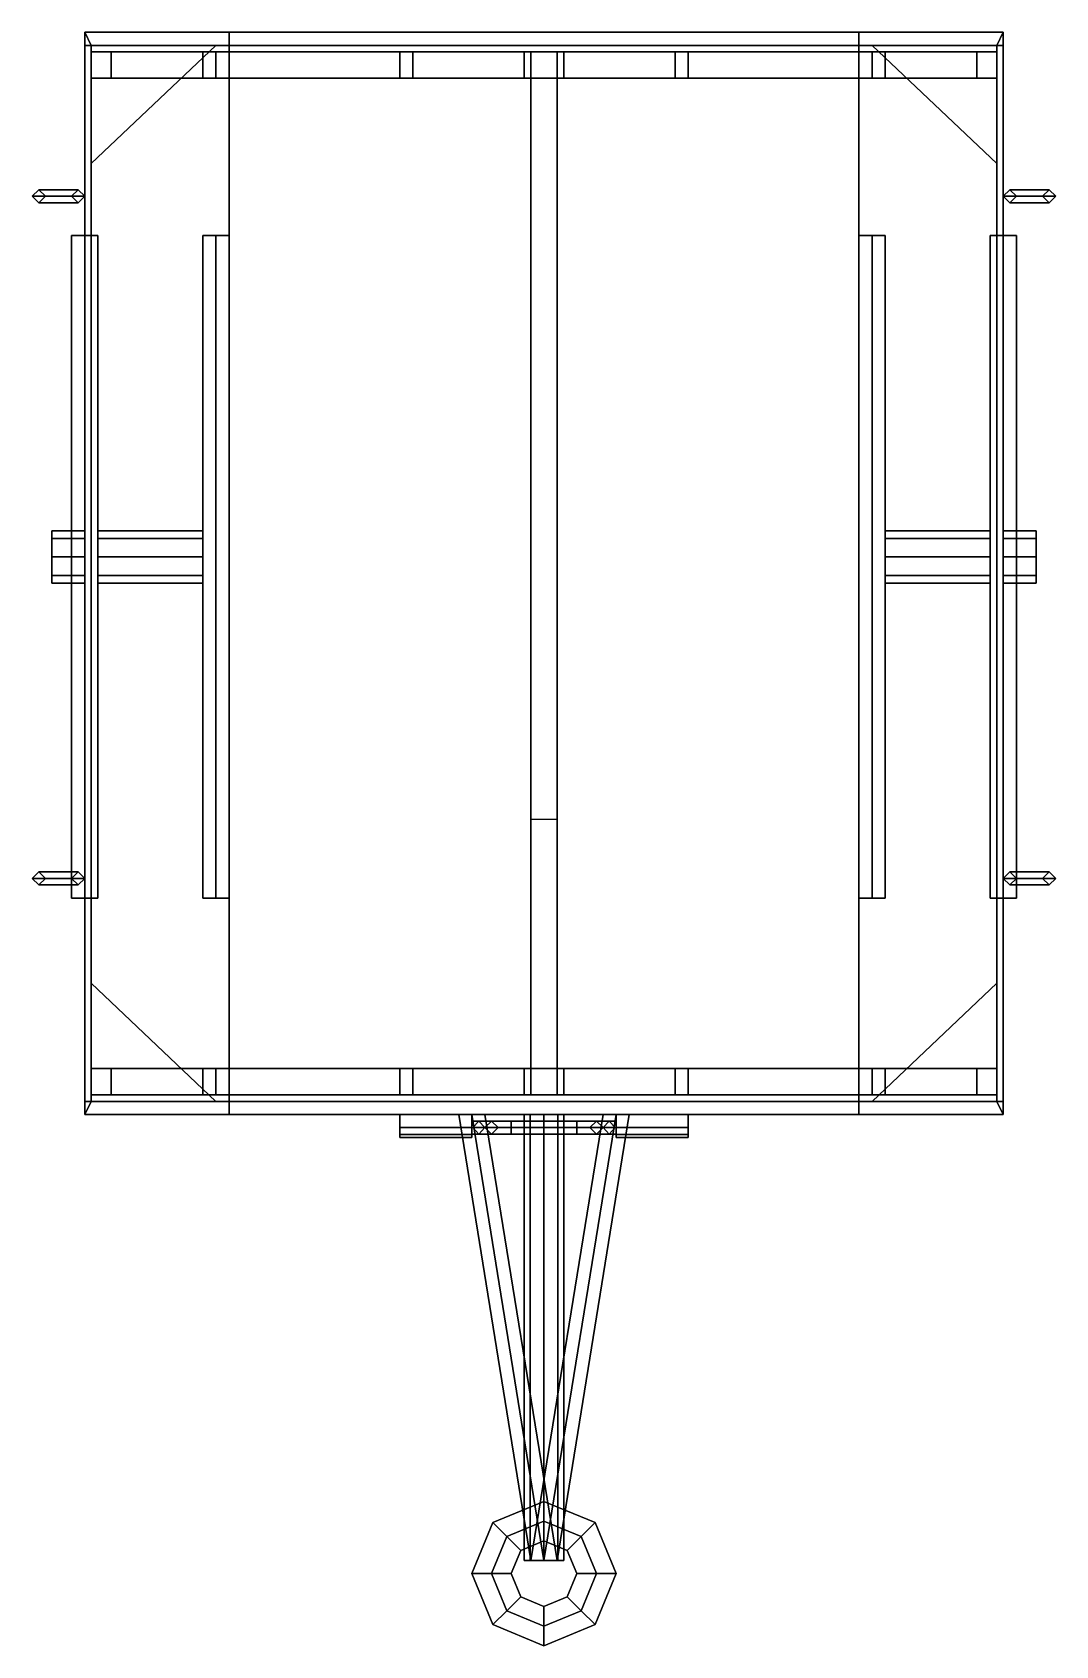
# Model space of a CAD drawing. Extents: x -0.78 to 0.78, y -0.11 to 2.35.
import ezdxf

# ---------------------------------------------------------------- set-up
doc = ezdxf.new("R2010")
doc.units = 0
doc.layers.add('TRAILER', color=7, linetype='CONTINUOUS')

msp = doc.modelspace()

# ---------------------------------------------------------------- linework, layer by layer
at = {"layer": 'TRAILER'}
for points in [[(-0.7, 2.35, 0.67), (-0.7, 0.7, 0.67), (-0.7, 0.7, 1.46), (-0.7, 2.35, 1.46)], [(0.7, 2.35, 1.46), (0.7, 2.35, 0.67), (-0.7, 2.35, 0.67), (-0.7, 2.35, 1.46)], [(-0.48, 2.35, 0.67), (-0.48, 0.7, 0.67), (-0.7, 0.7, 0.67), (-0.7, 2.35, 0.67)], [(-0.48, 2.35, 0.49), (-0.48, 2.33, 0.49), (-0.7, 2.33, 0.67), (-0.7, 2.35, 0.67)], [(0.7, 2.35, 0.67), (0.48, 2.35, 0.49), (-0.48, 2.35, 0.49), (-0.7, 2.35, 0.67)], [(0.69, 2.33, 1.46), (0.7, 2.35, 1.46), (-0.7, 2.35, 1.46), (-0.69, 2.33, 1.46)], [(-0.7, 2.35, 1.46), (-0.7, 0.7, 1.46), (-0.69, 0.72, 1.46), (-0.69, 2.33, 1.46)], [(-0.48, 2.35, 0.29), (-0.48, 0.7, 0.29), (-0.48, 0.72, 0.49), (-0.48, 2.33, 0.49)], [(0.48, 2.35, 0.49), (0.48, 2.35, 0.29), (-0.48, 2.35, 0.29), (-0.48, 2.35, 0.49)], [(0.48, 2.35, 0.29), (0.48, 0.7, 0.29), (-0.48, 0.7, 0.29), (-0.48, 2.35, 0.29)], [(-0.48, 2.35, 0.29), (-0.48, 2.35, 0.29), (-0.48, 2.33, 0.49), (-0.48, 2.35, 0.49)], [(0.48, 0.72, 0.49), (0.48, 0.7, 0.29), (0.48, 2.35, 0.29), (0.48, 2.33, 0.49)], [(0.48, 2.33, 0.49), (0.48, 2.35, 0.49), (0.7, 2.35, 0.67), (0.7, 2.33, 0.67)], [(0.48, 2.35, 0.29), (0.48, 2.35, 0.29), (0.48, 2.35, 0.49), (0.48, 2.33, 0.49)], [(0.7, 2.35, 0.67), (0.7, 0.7, 0.67), (0.48, 0.7, 0.67), (0.48, 2.35, 0.67)], [(0.69, 0.72, 1.46), (0.7, 0.7, 1.46), (0.7, 2.35, 1.46), (0.69, 2.33, 1.46)], [(0.7, 0.7, 1.46), (0.7, 0.7, 0.67), (0.7, 2.35, 0.67), (0.7, 2.35, 1.46)], [(-0.7, 2.33, 0.67), (-0.7, 2.33, 0.67), (-0.48, 2.33, 0.49), (-0.48, 2.33, 0.67)], [(-0.69, 2.33, 1.46), (-0.69, 2.15, 1.46), (-0.5, 2.33, 1.46)], [(-0.5, 2.33, 1.45), (-0.5, 2.33, 1.46), (-0.69, 2.15, 1.46), (-0.69, 2.15, 1.45)], [(-0.69, 2.28, 1.46), (-0.69, 2.28, 1.55), (-0.69, 2.32, 1.55), (-0.69, 2.32, 1.46)], [(-0.69, 2.32, 1.55), (-0.66, 2.32, 1.53), (-0.66, 2.32, 1.46), (-0.69, 2.32, 1.46)], [(-0.69, 2.28, 1.55), (-0.52, 2.28, 1.59), (-0.52, 2.32, 1.59), (-0.69, 2.32, 1.55)], [(-0.52, 2.32, 1.59), (-0.5, 2.32, 1.57), (-0.66, 2.32, 1.53), (-0.69, 2.32, 1.55)], [(-0.66, 2.32, 1.46), (-0.66, 2.32, 1.53), (-0.66, 2.28, 1.53), (-0.66, 2.28, 1.46)], [(-0.66, 2.32, 1.53), (-0.5, 2.32, 1.57), (-0.5, 2.28, 1.57), (-0.66, 2.28, 1.53)], [(-0.2, 2.32, 1.63), (-0.22, 2.32, 1.6), (-0.5, 2.32, 1.57), (-0.52, 2.32, 1.59)], [(-0.52, 2.28, 1.59), (-0.2, 2.28, 1.63), (-0.2, 2.32, 1.63), (-0.52, 2.32, 1.59)], [(0.5, 2.33, 1.45), (0.5, 2.33, 1.46), (-0.5, 2.33, 1.46), (-0.5, 2.33, 1.45)], [(-0.5, 2.32, 1.57), (-0.22, 2.32, 1.6), (-0.22, 2.28, 1.6), (-0.5, 2.28, 1.57)], [(-0.48, 2.33, 0.49), (-0.48, 0.72, 0.49), (-0.48, 0.72, 0.67), (-0.48, 2.33, 0.67)], [(-0.22, 2.32, 1.6), (-0.03, 2.32, 1.61), (-0.03, 2.28, 1.61), (-0.22, 2.28, 1.6)], [(-0.03, 2.32, 1.64), (-0.03, 2.32, 1.61), (-0.22, 2.32, 1.6), (-0.2, 2.32, 1.63)], [(-0.2, 2.28, 1.63), (-0.03, 2.28, 1.64), (-0.03, 2.32, 1.64), (-0.2, 2.32, 1.63)], [(-0.03, 2.28, 1.64), (0.03, 2.28, 1.64), (0.03, 2.32, 1.64), (-0.03, 2.32, 1.64)], [(-0.03, 2.32, 1.61), (0.03, 2.32, 1.61), (0.03, 2.28, 1.61), (-0.03, 2.28, 1.61)], [(0.03, 2.32, 1.64), (0.03, 2.32, 1.61), (-0.03, 2.32, 1.61), (-0.03, 2.32, 1.64)], [(0.02, 2.32, 1.57), (0.02, 0.73, 1.57), (-0.02, 0.73, 1.57), (-0.02, 2.32, 1.57)], [(-0.02, 2.32, 1.57), (-0.02, 0.73, 1.57), (-0.02, 0.73, 1.61), (-0.02, 2.32, 1.61)], [(0.02, 2.32, 1.61), (0.02, 2.32, 1.57), (-0.02, 2.32, 1.57), (-0.02, 2.32, 1.61)], [(0.02, 0.73, 1.61), (0.02, 0.73, 1.57), (0.02, 2.32, 1.57), (0.02, 2.32, 1.61)], [(0.22, 2.32, 1.6), (0.03, 2.32, 1.61), (0.03, 2.32, 1.64), (0.2, 2.32, 1.63)], [(0.22, 2.28, 1.6), (0.03, 2.28, 1.61), (0.03, 2.32, 1.61), (0.22, 2.32, 1.6)], [(0.2, 2.32, 1.63), (0.03, 2.32, 1.64), (0.03, 2.28, 1.64), (0.2, 2.28, 1.63)], [(0.5, 2.32, 1.57), (0.22, 2.32, 1.6), (0.2, 2.32, 1.63), (0.52, 2.32, 1.59)], [(0.52, 2.32, 1.59), (0.2, 2.32, 1.63), (0.2, 2.28, 1.63), (0.52, 2.28, 1.59)], [(0.5, 2.28, 1.57), (0.22, 2.28, 1.6), (0.22, 2.32, 1.6), (0.5, 2.32, 1.57)], [(0.48, 2.33, 0.67), (0.48, 2.33, 0.49), (0.7, 2.33, 0.67)], [(0.48, 0.72, 0.67), (0.48, 0.72, 0.49), (0.48, 2.33, 0.49), (0.48, 2.33, 0.67)], [(0.69, 2.33, 1.46), (0.5, 2.33, 1.46), (0.69, 2.15, 1.46)], [(0.69, 2.15, 1.45), (0.69, 2.15, 1.46), (0.5, 2.33, 1.46), (0.5, 2.33, 1.45)], [(0.66, 2.32, 1.53), (0.5, 2.32, 1.57), (0.52, 2.32, 1.59), (0.69, 2.32, 1.55)], [(0.66, 2.28, 1.53), (0.5, 2.28, 1.57), (0.5, 2.32, 1.57), (0.66, 2.32, 1.53)], [(0.69, 2.32, 1.55), (0.52, 2.32, 1.59), (0.52, 2.28, 1.59), (0.69, 2.28, 1.55)], [(0.66, 2.32, 1.46), (0.66, 2.32, 1.53), (0.69, 2.32, 1.55), (0.69, 2.32, 1.46)], [(0.66, 2.28, 1.46), (0.66, 2.28, 1.53), (0.66, 2.32, 1.53), (0.66, 2.32, 1.46)], [(0.69, 2.32, 1.46), (0.69, 2.32, 1.55), (0.69, 2.28, 1.55), (0.69, 2.28, 1.46)], [(-0.66, 2.28, 1.46), (-0.66, 2.28, 1.53), (-0.69, 2.28, 1.55), (-0.69, 2.28, 1.46)], [(-0.66, 2.28, 1.53), (-0.5, 2.28, 1.57), (-0.52, 2.28, 1.59), (-0.69, 2.28, 1.55)], [(-0.5, 2.28, 1.57), (-0.22, 2.28, 1.6), (-0.2, 2.28, 1.63), (-0.52, 2.28, 1.59)], [(-0.22, 2.28, 1.6), (-0.03, 2.28, 1.61), (-0.03, 2.28, 1.64), (-0.2, 2.28, 1.63)], [(-0.03, 2.28, 1.61), (0.03, 2.28, 1.61), (0.03, 2.28, 1.64), (-0.03, 2.28, 1.64)], [(-0.02, 2.28, 1.61), (-0.02, 1.15, 1.61), (0.02, 1.15, 1.61), (0.02, 2.28, 1.61)], [(0.03, 2.28, 1.64), (0.03, 2.28, 1.61), (0.22, 2.28, 1.6), (0.2, 2.28, 1.63)], [(0.2, 2.28, 1.63), (0.22, 2.28, 1.6), (0.5, 2.28, 1.57), (0.52, 2.28, 1.59)], [(0.52, 2.28, 1.59), (0.5, 2.28, 1.57), (0.66, 2.28, 1.53), (0.69, 2.28, 1.55)], [(0.69, 2.28, 1.55), (0.66, 2.28, 1.53), (0.66, 2.28, 1.46), (0.69, 2.28, 1.46)], [(-0.69, 2.15, 1.45), (-0.69, 2.15, 1.46), (-0.69, 0.9, 1.46), (-0.69, 0.9, 1.45)], [(0.69, 0.9, 1.45), (0.69, 0.9, 1.46), (0.69, 2.15, 1.46), (0.69, 2.15, 1.45)], [(-0.78, 2.1, 1.15), (-0.77, 2.11, 1.16), (-0.71, 2.11, 1.16), (-0.7, 2.1, 1.15)], [(-0.78, 2.1, 1.2), (-0.77, 2.11, 1.2), (-0.77, 2.11, 1.16), (-0.78, 2.1, 1.15)], [(-0.77, 2.09, 1.2), (-0.76, 2.1, 1.2), (-0.77, 2.11, 1.2), (-0.78, 2.1, 1.2)], [(-0.77, 2.09, 1.16), (-0.78, 2.1, 1.15), (-0.7, 2.1, 1.15), (-0.71, 2.09, 1.16)], [(-0.77, 2.09, 1.2), (-0.78, 2.1, 1.2), (-0.78, 2.1, 1.15), (-0.77, 2.09, 1.16)], [(-0.77, 2.11, 1.16), (-0.76, 2.1, 1.17), (-0.72, 2.1, 1.17), (-0.71, 2.11, 1.16)], [(-0.77, 2.11, 1.2), (-0.76, 2.1, 1.2), (-0.76, 2.1, 1.17), (-0.77, 2.11, 1.16)], [(-0.76, 2.1, 1.17), (-0.77, 2.09, 1.16), (-0.71, 2.09, 1.16), (-0.72, 2.1, 1.17)], [(-0.76, 2.1, 1.2), (-0.77, 2.09, 1.2), (-0.77, 2.09, 1.16), (-0.76, 2.1, 1.17)], [(-0.72, 2.1, 1.25), (-0.71, 2.11, 1.25), (-0.71, 2.11, 1.16), (-0.72, 2.1, 1.17)], [(-0.71, 2.09, 1.25), (-0.7, 2.1, 1.25), (-0.71, 2.11, 1.25), (-0.72, 2.1, 1.25)], [(-0.71, 2.09, 1.25), (-0.72, 2.1, 1.25), (-0.72, 2.1, 1.17), (-0.71, 2.09, 1.16)], [(-0.71, 2.11, 1.25), (-0.7, 2.1, 1.25), (-0.7, 2.1, 1.15), (-0.71, 2.11, 1.16)], [(-0.7, 2.1, 1.25), (-0.71, 2.09, 1.25), (-0.71, 2.09, 1.16), (-0.7, 2.1, 1.15)], [(0.71, 2.11, 1.25), (0.7, 2.1, 1.25), (0.71, 2.09, 1.25), (0.72, 2.1, 1.25)], [(0.77, 2.11, 1.16), (0.78, 2.1, 1.15), (0.7, 2.1, 1.15), (0.71, 2.11, 1.16)], [(0.7, 2.1, 1.25), (0.71, 2.11, 1.25), (0.71, 2.11, 1.16), (0.7, 2.1, 1.15)], [(0.78, 2.1, 1.15), (0.77, 2.09, 1.16), (0.71, 2.09, 1.16), (0.7, 2.1, 1.15)], [(0.71, 2.09, 1.25), (0.7, 2.1, 1.25), (0.7, 2.1, 1.15), (0.71, 2.09, 1.16)], [(0.76, 2.1, 1.17), (0.77, 2.11, 1.16), (0.71, 2.11, 1.16), (0.72, 2.1, 1.17)], [(0.71, 2.11, 1.25), (0.72, 2.1, 1.25), (0.72, 2.1, 1.17), (0.71, 2.11, 1.16)], [(0.77, 2.09, 1.16), (0.76, 2.1, 1.17), (0.72, 2.1, 1.17), (0.71, 2.09, 1.16)], [(0.72, 2.1, 1.25), (0.71, 2.09, 1.25), (0.71, 2.09, 1.16), (0.72, 2.1, 1.17)], [(0.77, 2.11, 1.2), (0.76, 2.1, 1.2), (0.77, 2.09, 1.2), (0.78, 2.1, 1.2)], [(0.76, 2.1, 1.2), (0.77, 2.11, 1.2), (0.77, 2.11, 1.16), (0.76, 2.1, 1.17)], [(0.77, 2.09, 1.2), (0.76, 2.1, 1.2), (0.76, 2.1, 1.17), (0.77, 2.09, 1.16)], [(0.77, 2.11, 1.2), (0.78, 2.1, 1.2), (0.78, 2.1, 1.15), (0.77, 2.11, 1.16)], [(0.78, 2.1, 1.2), (0.77, 2.09, 1.2), (0.77, 2.09, 1.16), (0.78, 2.1, 1.15)], [(-0.72, 2.04, 0.18), (-0.72, 2.04, 0.2), (-0.7, 2.04, 0.2), (-0.68, 2.04, 0.18)], [(-0.68, 2.04, 0.18), (-0.68, 1.03, 0.18), (-0.72, 1.03, 0.18), (-0.72, 2.04, 0.18)], [(-0.72, 2.04, 0.28), (-0.72, 2.04, 0.3), (-0.68, 2.04, 0.3), (-0.7, 2.04, 0.28)], [(-0.72, 2.04, 0.3), (-0.72, 1.03, 0.3), (-0.68, 1.03, 0.3), (-0.68, 2.04, 0.3)], [(-0.7, 2.04, 0.28), (-0.7, 1.03, 0.28), (-0.72, 1.03, 0.28), (-0.72, 2.04, 0.28)], [(-0.72, 1.03, 0.28), (-0.72, 1.03, 0.3), (-0.72, 2.04, 0.3), (-0.72, 2.04, 0.28)], [(-0.72, 2.04, 0.2), (-0.72, 1.03, 0.2), (-0.7, 1.03, 0.2), (-0.7, 2.04, 0.2)], [(-0.72, 1.03, 0.18), (-0.72, 1.03, 0.2), (-0.72, 2.04, 0.2), (-0.72, 2.04, 0.18)], [(-0.7, 2.04, 0.2), (-0.7, 2.04, 0.28), (-0.68, 2.04, 0.3), (-0.68, 2.04, 0.18)], [(-0.7, 1.03, 0.2), (-0.7, 1.03, 0.28), (-0.7, 2.04, 0.28), (-0.7, 2.04, 0.2)], [(-0.68, 2.04, 0.3), (-0.68, 1.03, 0.3), (-0.68, 1.03, 0.18), (-0.68, 2.04, 0.18)], [(-0.5, 2.04, 0.28), (-0.5, 2.04, 0.2), (-0.52, 2.04, 0.18), (-0.52, 2.04, 0.3)], [(-0.48, 2.04, 0.3), (-0.48, 2.04, 0.28), (-0.5, 2.04, 0.28), (-0.52, 2.04, 0.3)], [(-0.52, 2.04, 0.3), (-0.52, 1.03, 0.3), (-0.48, 1.03, 0.3), (-0.48, 2.04, 0.3)], [(-0.48, 2.04, 0.2), (-0.48, 2.04, 0.18), (-0.52, 2.04, 0.18), (-0.5, 2.04, 0.2)], [(-0.48, 2.04, 0.18), (-0.48, 1.03, 0.18), (-0.52, 1.03, 0.18), (-0.52, 2.04, 0.18)], [(-0.52, 2.04, 0.18), (-0.52, 1.03, 0.18), (-0.52, 1.03, 0.3), (-0.52, 2.04, 0.3)], [(-0.5, 1.03, 0.28), (-0.5, 1.03, 0.2), (-0.5, 2.04, 0.2), (-0.5, 2.04, 0.28)], [(-0.5, 2.04, 0.2), (-0.5, 1.03, 0.2), (-0.48, 1.03, 0.2), (-0.48, 2.04, 0.2)], [(-0.48, 2.04, 0.28), (-0.48, 1.03, 0.28), (-0.5, 1.03, 0.28), (-0.5, 2.04, 0.28)], [(-0.48, 1.03, 0.2), (-0.48, 1.03, 0.18), (-0.48, 2.04, 0.18), (-0.48, 2.04, 0.2)], [(-0.48, 1.03, 0.3), (-0.48, 1.03, 0.28), (-0.48, 2.04, 0.28), (-0.48, 2.04, 0.3)], [(0.48, 2.04, 0.18), (0.48, 2.04, 0.2), (0.5, 2.04, 0.2), (0.52, 2.04, 0.18)], [(0.52, 2.04, 0.18), (0.52, 1.03, 0.18), (0.48, 1.03, 0.18), (0.48, 2.04, 0.18)], [(0.48, 2.04, 0.28), (0.48, 2.04, 0.3), (0.52, 2.04, 0.3), (0.5, 2.04, 0.28)], [(0.48, 2.04, 0.3), (0.48, 1.03, 0.3), (0.52, 1.03, 0.3), (0.52, 2.04, 0.3)], [(0.5, 2.04, 0.28), (0.5, 1.03, 0.28), (0.48, 1.03, 0.28), (0.48, 2.04, 0.28)], [(0.48, 1.03, 0.28), (0.48, 1.03, 0.3), (0.48, 2.04, 0.3), (0.48, 2.04, 0.28)], [(0.48, 2.04, 0.2), (0.48, 1.03, 0.2), (0.5, 1.03, 0.2), (0.5, 2.04, 0.2)], [(0.48, 1.03, 0.18), (0.48, 1.03, 0.2), (0.48, 2.04, 0.2), (0.48, 2.04, 0.18)], [(0.5, 2.04, 0.2), (0.5, 2.04, 0.28), (0.52, 2.04, 0.3), (0.52, 2.04, 0.18)], [(0.5, 1.03, 0.2), (0.5, 1.03, 0.28), (0.5, 2.04, 0.28), (0.5, 2.04, 0.2)], [(0.52, 2.04, 0.3), (0.52, 1.03, 0.3), (0.52, 1.03, 0.18), (0.52, 2.04, 0.18)], [(0.68, 2.04, 0.18), (0.68, 1.03, 0.18), (0.68, 1.03, 0.3), (0.68, 2.04, 0.3)], [(0.7, 2.04, 0.28), (0.7, 2.04, 0.2), (0.68, 2.04, 0.18), (0.68, 2.04, 0.3)], [(0.72, 2.04, 0.3), (0.72, 2.04, 0.28), (0.7, 2.04, 0.28), (0.68, 2.04, 0.3)], [(0.68, 2.04, 0.3), (0.68, 1.03, 0.3), (0.72, 1.03, 0.3), (0.72, 2.04, 0.3)], [(0.72, 2.04, 0.18), (0.72, 1.03, 0.18), (0.68, 1.03, 0.18), (0.68, 2.04, 0.18)], [(0.72, 2.04, 0.2), (0.72, 2.04, 0.18), (0.68, 2.04, 0.18), (0.7, 2.04, 0.2)], [(0.7, 1.03, 0.28), (0.7, 1.03, 0.2), (0.7, 2.04, 0.2), (0.7, 2.04, 0.28)], [(0.72, 2.04, 0.28), (0.72, 1.03, 0.28), (0.7, 1.03, 0.28), (0.7, 2.04, 0.28)], [(0.7, 2.04, 0.2), (0.7, 1.03, 0.2), (0.72, 1.03, 0.2), (0.72, 2.04, 0.2)], [(0.72, 1.03, 0.3), (0.72, 1.03, 0.28), (0.72, 2.04, 0.28), (0.72, 2.04, 0.3)], [(0.72, 1.03, 0.2), (0.72, 1.03, 0.18), (0.72, 2.04, 0.18), (0.72, 2.04, 0.2)], [(-0.7, 1.5783, 0.2683), (-0.7, 1.59, 0.24), (-0.75, 1.59, 0.24), (-0.75, 1.5783, 0.2683)], [(-0.7, 1.59, 0.24), (-0.7, 1.5783, 0.2117), (-0.75, 1.5783, 0.2117), (-0.75, 1.59, 0.24)], [(-0.75, 1.5783, 0.2117), (-0.75, 1.51, 0.24), (-0.75, 1.5217, 0.2683), (-0.75, 1.59, 0.24)], [(-0.75, 1.59, 0.24), (-0.75, 1.5217, 0.2683), (-0.75, 1.55, 0.28), (-0.75, 1.5783, 0.2683)], [(-0.7, 1.55, 0.28), (-0.7, 1.5783, 0.2683), (-0.75, 1.5783, 0.2683), (-0.75, 1.55, 0.28)], [(-0.7, 1.5783, 0.2117), (-0.7, 1.55, 0.2), (-0.75, 1.55, 0.2), (-0.75, 1.5783, 0.2117)], [(-0.75, 1.55, 0.2), (-0.75, 1.5217, 0.2117), (-0.75, 1.51, 0.24), (-0.75, 1.5783, 0.2117)], [(-0.52, 1.59, 0.24), (-0.52, 1.5783, 0.2117), (-0.68, 1.5783, 0.2117), (-0.68, 1.59, 0.24)], [(-0.52, 1.5783, 0.2683), (-0.52, 1.59, 0.24), (-0.68, 1.59, 0.24), (-0.68, 1.5783, 0.2683)], [(-0.52, 1.5783, 0.2117), (-0.52, 1.55, 0.2), (-0.68, 1.55, 0.2), (-0.68, 1.5783, 0.2117)], [(-0.52, 1.55, 0.28), (-0.52, 1.5783, 0.2683), (-0.68, 1.5783, 0.2683), (-0.68, 1.55, 0.28)], [(0.68, 1.5783, 0.2683), (0.68, 1.59, 0.24), (0.52, 1.59, 0.24), (0.52, 1.5783, 0.2683)], [(0.68, 1.59, 0.24), (0.68, 1.5783, 0.2117), (0.52, 1.5783, 0.2117), (0.52, 1.59, 0.24)], [(0.68, 1.55, 0.28), (0.68, 1.5783, 0.2683), (0.52, 1.5783, 0.2683), (0.52, 1.55, 0.28)], [(0.68, 1.5783, 0.2117), (0.68, 1.55, 0.2), (0.52, 1.55, 0.2), (0.52, 1.5783, 0.2117)], [(0.7, 1.59, 0.24), (0.7, 1.5783, 0.2683), (0.75, 1.5783, 0.2683), (0.75, 1.59, 0.24)], [(0.7, 1.5783, 0.2117), (0.7, 1.59, 0.24), (0.75, 1.59, 0.24), (0.75, 1.5783, 0.2117)], [(0.7, 1.5783, 0.2683), (0.7, 1.55, 0.28), (0.75, 1.55, 0.28), (0.75, 1.5783, 0.2683)], [(0.7, 1.55, 0.2), (0.7, 1.5783, 0.2117), (0.75, 1.5783, 0.2117), (0.75, 1.55, 0.2)], [(0.75, 1.59, 0.24), (0.75, 1.5217, 0.2117), (0.75, 1.55, 0.2), (0.75, 1.5783, 0.2117)], [(0.75, 1.5783, 0.2683), (0.75, 1.51, 0.24), (0.75, 1.5217, 0.2117), (0.75, 1.59, 0.24)], [(0.75, 1.55, 0.28), (0.75, 1.5217, 0.2683), (0.75, 1.51, 0.24), (0.75, 1.5783, 0.2683)], [(-0.7, 1.5217, 0.2683), (-0.7, 1.55, 0.28), (-0.75, 1.55, 0.28), (-0.75, 1.5217, 0.2683)], [(-0.7, 1.55, 0.2), (-0.7, 1.5217, 0.2117), (-0.75, 1.5217, 0.2117), (-0.75, 1.55, 0.2)], [(-0.52, 1.55, 0.2), (-0.52, 1.5217, 0.2117), (-0.68, 1.5217, 0.2117), (-0.68, 1.55, 0.2)], [(-0.52, 1.5217, 0.2683), (-0.52, 1.55, 0.28), (-0.68, 1.55, 0.28), (-0.68, 1.5217, 0.2683)], [(0.68, 1.5217, 0.2683), (0.68, 1.55, 0.28), (0.52, 1.55, 0.28), (0.52, 1.5217, 0.2683)], [(0.68, 1.55, 0.2), (0.68, 1.5217, 0.2117), (0.52, 1.5217, 0.2117), (0.52, 1.55, 0.2)], [(0.7, 1.55, 0.28), (0.7, 1.5217, 0.2683), (0.75, 1.5217, 0.2683), (0.75, 1.55, 0.28)], [(0.7, 1.5217, 0.2117), (0.7, 1.55, 0.2), (0.75, 1.55, 0.2), (0.75, 1.5217, 0.2117)], [(-0.7, 1.51, 0.24), (-0.7, 1.5217, 0.2683), (-0.75, 1.5217, 0.2683), (-0.75, 1.51, 0.24)], [(-0.7, 1.5217, 0.2117), (-0.7, 1.51, 0.24), (-0.75, 1.51, 0.24), (-0.75, 1.5217, 0.2117)], [(-0.52, 1.5217, 0.2117), (-0.52, 1.51, 0.24), (-0.68, 1.51, 0.24), (-0.68, 1.5217, 0.2117)], [(-0.52, 1.51, 0.24), (-0.52, 1.5217, 0.2683), (-0.68, 1.5217, 0.2683), (-0.68, 1.51, 0.24)], [(0.68, 1.51, 0.24), (0.68, 1.5217, 0.2683), (0.52, 1.5217, 0.2683), (0.52, 1.51, 0.24)], [(0.68, 1.5217, 0.2117), (0.68, 1.51, 0.24), (0.52, 1.51, 0.24), (0.52, 1.5217, 0.2117)], [(0.7, 1.5217, 0.2683), (0.7, 1.51, 0.24), (0.75, 1.51, 0.24), (0.75, 1.5217, 0.2683)], [(0.7, 1.51, 0.24), (0.7, 1.5217, 0.2117), (0.75, 1.5217, 0.2117), (0.75, 1.51, 0.24)], [(-0.77, 1.05, 1.2), (-0.76, 1.06, 1.2), (-0.77, 1.07, 1.2), (-0.78, 1.06, 1.2)], [(-0.78, 1.06, 1.2), (-0.77, 1.07, 1.2), (-0.77, 1.07, 1.16), (-0.78, 1.06, 1.15)], [(-0.78, 1.06, 1.15), (-0.77, 1.07, 1.16), (-0.71, 1.07, 1.16), (-0.7, 1.06, 1.15)], [(-0.77, 1.05, 1.2), (-0.78, 1.06, 1.2), (-0.78, 1.06, 1.15), (-0.77, 1.05, 1.16)], [(-0.77, 1.05, 1.16), (-0.78, 1.06, 1.15), (-0.7, 1.06, 1.15), (-0.71, 1.05, 1.16)], [(-0.77, 1.07, 1.2), (-0.76, 1.06, 1.2), (-0.76, 1.06, 1.17), (-0.77, 1.07, 1.16)], [(-0.77, 1.07, 1.16), (-0.76, 1.06, 1.17), (-0.72, 1.06, 1.17), (-0.71, 1.07, 1.16)], [(-0.76, 1.06, 1.2), (-0.77, 1.05, 1.2), (-0.77, 1.05, 1.16), (-0.76, 1.06, 1.17)], [(-0.76, 1.06, 1.17), (-0.77, 1.05, 1.16), (-0.71, 1.05, 1.16), (-0.72, 1.06, 1.17)], [(-0.71, 1.05, 1.25), (-0.7, 1.06, 1.25), (-0.71, 1.07, 1.25), (-0.72, 1.06, 1.25)], [(-0.72, 1.06, 1.25), (-0.71, 1.07, 1.25), (-0.71, 1.07, 1.16), (-0.72, 1.06, 1.17)], [(-0.71, 1.05, 1.25), (-0.72, 1.06, 1.25), (-0.72, 1.06, 1.17), (-0.71, 1.05, 1.16)], [(-0.71, 1.07, 1.25), (-0.7, 1.06, 1.25), (-0.7, 1.06, 1.15), (-0.71, 1.07, 1.16)], [(-0.7, 1.06, 1.25), (-0.71, 1.05, 1.25), (-0.71, 1.05, 1.16), (-0.7, 1.06, 1.15)], [(0.7, 1.06, 1.25), (0.71, 1.07, 1.25), (0.71, 1.07, 1.16), (0.7, 1.06, 1.15)], [(0.77, 1.07, 1.16), (0.78, 1.06, 1.15), (0.7, 1.06, 1.15), (0.71, 1.07, 1.16)], [(0.71, 1.07, 1.25), (0.7, 1.06, 1.25), (0.71, 1.05, 1.25), (0.72, 1.06, 1.25)], [(0.71, 1.05, 1.25), (0.7, 1.06, 1.25), (0.7, 1.06, 1.15), (0.71, 1.05, 1.16)], [(0.78, 1.06, 1.15), (0.77, 1.05, 1.16), (0.71, 1.05, 1.16), (0.7, 1.06, 1.15)], [(0.71, 1.07, 1.25), (0.72, 1.06, 1.25), (0.72, 1.06, 1.17), (0.71, 1.07, 1.16)], [(0.76, 1.06, 1.17), (0.77, 1.07, 1.16), (0.71, 1.07, 1.16), (0.72, 1.06, 1.17)], [(0.72, 1.06, 1.25), (0.71, 1.05, 1.25), (0.71, 1.05, 1.16), (0.72, 1.06, 1.17)], [(0.77, 1.05, 1.16), (0.76, 1.06, 1.17), (0.72, 1.06, 1.17), (0.71, 1.05, 1.16)], [(0.76, 1.06, 1.2), (0.77, 1.07, 1.2), (0.77, 1.07, 1.16), (0.76, 1.06, 1.17)], [(0.77, 1.07, 1.2), (0.76, 1.06, 1.2), (0.77, 1.05, 1.2), (0.78, 1.06, 1.2)], [(0.77, 1.05, 1.2), (0.76, 1.06, 1.2), (0.76, 1.06, 1.17), (0.77, 1.05, 1.16)], [(0.77, 1.07, 1.2), (0.78, 1.06, 1.2), (0.78, 1.06, 1.15), (0.77, 1.07, 1.16)], [(0.78, 1.06, 1.2), (0.77, 1.05, 1.2), (0.77, 1.05, 1.16), (0.78, 1.06, 1.15)], [(-0.68, 1.03, 0.18), (-0.7, 1.03, 0.2), (-0.72, 1.03, 0.2), (-0.72, 1.03, 0.18)], [(-0.7, 1.03, 0.28), (-0.68, 1.03, 0.3), (-0.72, 1.03, 0.3), (-0.72, 1.03, 0.28)], [(-0.68, 1.03, 0.18), (-0.68, 1.03, 0.3), (-0.7, 1.03, 0.28), (-0.7, 1.03, 0.2)], [(-0.52, 1.03, 0.3), (-0.52, 1.03, 0.18), (-0.5, 1.03, 0.2), (-0.5, 1.03, 0.28)], [(-0.52, 1.03, 0.3), (-0.5, 1.03, 0.28), (-0.48, 1.03, 0.28), (-0.48, 1.03, 0.3)], [(-0.5, 1.03, 0.2), (-0.52, 1.03, 0.18), (-0.48, 1.03, 0.18), (-0.48, 1.03, 0.2)], [(0.52, 1.03, 0.18), (0.5, 1.03, 0.2), (0.48, 1.03, 0.2), (0.48, 1.03, 0.18)], [(0.5, 1.03, 0.28), (0.52, 1.03, 0.3), (0.48, 1.03, 0.3), (0.48, 1.03, 0.28)], [(0.52, 1.03, 0.18), (0.52, 1.03, 0.3), (0.5, 1.03, 0.28), (0.5, 1.03, 0.2)], [(0.68, 1.03, 0.3), (0.68, 1.03, 0.18), (0.7, 1.03, 0.2), (0.7, 1.03, 0.28)], [(0.68, 1.03, 0.3), (0.7, 1.03, 0.28), (0.72, 1.03, 0.28), (0.72, 1.03, 0.3)], [(0.7, 1.03, 0.2), (0.68, 1.03, 0.18), (0.72, 1.03, 0.18), (0.72, 1.03, 0.2)], [(-0.69, 0.72, 1.46), (-0.5, 0.72, 1.46), (-0.69, 0.9, 1.46)], [(-0.69, 0.9, 1.45), (-0.69, 0.9, 1.46), (-0.5, 0.72, 1.46), (-0.5, 0.72, 1.45)], [(0.69, 0.72, 1.46), (0.69, 0.9, 1.46), (0.5, 0.72, 1.46)], [(0.5, 0.72, 1.45), (0.5, 0.72, 1.46), (0.69, 0.9, 1.46), (0.69, 0.9, 1.45)], [(-0.69, 0.73, 1.46), (-0.69, 0.73, 1.55), (-0.69, 0.77, 1.55), (-0.69, 0.77, 1.46)], [(-0.69, 0.77, 1.55), (-0.66, 0.77, 1.53), (-0.66, 0.77, 1.46), (-0.69, 0.77, 1.46)], [(-0.69, 0.73, 1.55), (-0.52, 0.73, 1.59), (-0.52, 0.77, 1.59), (-0.69, 0.77, 1.55)], [(-0.52, 0.77, 1.59), (-0.5, 0.77, 1.57), (-0.66, 0.77, 1.53), (-0.69, 0.77, 1.55)], [(-0.66, 0.77, 1.46), (-0.66, 0.77, 1.53), (-0.66, 0.73, 1.53), (-0.66, 0.73, 1.46)], [(-0.66, 0.77, 1.53), (-0.5, 0.77, 1.57), (-0.5, 0.73, 1.57), (-0.66, 0.73, 1.53)], [(-0.52, 0.73, 1.59), (-0.2, 0.73, 1.63), (-0.2, 0.77, 1.63), (-0.52, 0.77, 1.59)], [(-0.2, 0.77, 1.63), (-0.22, 0.77, 1.6), (-0.5, 0.77, 1.57), (-0.52, 0.77, 1.59)], [(-0.5, 0.77, 1.57), (-0.22, 0.77, 1.6), (-0.22, 0.73, 1.6), (-0.5, 0.73, 1.57)], [(-0.22, 0.77, 1.6), (-0.03, 0.77, 1.61), (-0.03, 0.73, 1.61), (-0.22, 0.73, 1.6)], [(-0.03, 0.77, 1.64), (-0.03, 0.77, 1.61), (-0.22, 0.77, 1.6), (-0.2, 0.77, 1.63)], [(-0.2, 0.73, 1.63), (-0.03, 0.73, 1.64), (-0.03, 0.77, 1.64), (-0.2, 0.77, 1.63)], [(-0.03, 0.73, 1.64), (0.03, 0.73, 1.64), (0.03, 0.77, 1.64), (-0.03, 0.77, 1.64)], [(-0.03, 0.77, 1.61), (0.03, 0.77, 1.61), (0.03, 0.73, 1.61), (-0.03, 0.73, 1.61)], [(0.03, 0.77, 1.64), (0.03, 0.77, 1.61), (-0.03, 0.77, 1.61), (-0.03, 0.77, 1.64)], [(0.2, 0.77, 1.63), (0.03, 0.77, 1.64), (0.03, 0.73, 1.64), (0.2, 0.73, 1.63)], [(0.22, 0.73, 1.6), (0.03, 0.73, 1.61), (0.03, 0.77, 1.61), (0.22, 0.77, 1.6)], [(0.22, 0.77, 1.6), (0.03, 0.77, 1.61), (0.03, 0.77, 1.64), (0.2, 0.77, 1.63)], [(0.52, 0.77, 1.59), (0.2, 0.77, 1.63), (0.2, 0.73, 1.63), (0.52, 0.73, 1.59)], [(0.5, 0.77, 1.57), (0.22, 0.77, 1.6), (0.2, 0.77, 1.63), (0.52, 0.77, 1.59)], [(0.5, 0.73, 1.57), (0.22, 0.73, 1.6), (0.22, 0.77, 1.6), (0.5, 0.77, 1.57)], [(0.66, 0.73, 1.53), (0.5, 0.73, 1.57), (0.5, 0.77, 1.57), (0.66, 0.77, 1.53)], [(0.66, 0.77, 1.53), (0.5, 0.77, 1.57), (0.52, 0.77, 1.59), (0.69, 0.77, 1.55)], [(0.69, 0.77, 1.55), (0.52, 0.77, 1.59), (0.52, 0.73, 1.59), (0.69, 0.73, 1.55)], [(0.66, 0.73, 1.46), (0.66, 0.73, 1.53), (0.66, 0.77, 1.53), (0.66, 0.77, 1.46)], [(0.66, 0.77, 1.46), (0.66, 0.77, 1.53), (0.69, 0.77, 1.55), (0.69, 0.77, 1.46)], [(0.69, 0.77, 1.46), (0.69, 0.77, 1.55), (0.69, 0.73, 1.55), (0.69, 0.73, 1.46)], [(-0.48, 0.72, 0.67), (-0.48, 0.72, 0.49), (-0.7, 0.72, 0.67)], [(-0.48, 0.72, 0.49), (-0.48, 0.7, 0.49), (-0.7, 0.7, 0.67), (-0.7, 0.72, 0.67)], [(-0.69, 0.72, 1.46), (-0.7, 0.7, 1.46), (0.7, 0.7, 1.46), (0.69, 0.72, 1.46)], [(-0.66, 0.73, 1.46), (-0.66, 0.73, 1.53), (-0.69, 0.73, 1.55), (-0.69, 0.73, 1.46)], [(-0.66, 0.73, 1.53), (-0.5, 0.73, 1.57), (-0.52, 0.73, 1.59), (-0.69, 0.73, 1.55)], [(-0.5, 0.73, 1.57), (-0.22, 0.73, 1.6), (-0.2, 0.73, 1.63), (-0.52, 0.73, 1.59)], [(-0.5, 0.72, 1.45), (-0.5, 0.72, 1.46), (0.5, 0.72, 1.46), (0.5, 0.72, 1.45)], [(-0.48, 0.7, 0.29), (-0.48, 0.7, 0.29), (-0.48, 0.7, 0.49), (-0.48, 0.72, 0.49)], [(-0.22, 0.73, 1.6), (-0.03, 0.73, 1.61), (-0.03, 0.73, 1.64), (-0.2, 0.73, 1.63)], [(-0.03, 0.73, 1.61), (0.03, 0.73, 1.61), (0.03, 0.73, 1.64), (-0.03, 0.73, 1.64)], [(-0.02, 0.73, 1.61), (-0.02, 0.73, 1.57), (0.02, 0.73, 1.57), (0.02, 0.73, 1.61)], [(0.03, 0.73, 1.64), (0.03, 0.73, 1.61), (0.22, 0.73, 1.6), (0.2, 0.73, 1.63)], [(0.2, 0.73, 1.63), (0.22, 0.73, 1.6), (0.5, 0.73, 1.57), (0.52, 0.73, 1.59)], [(0.48, 0.7, 0.49), (0.48, 0.72, 0.49), (0.7, 0.72, 0.67), (0.7, 0.7, 0.67)], [(0.7, 0.72, 0.67), (0.7, 0.72, 0.67), (0.48, 0.72, 0.49), (0.48, 0.72, 0.67)], [(0.48, 0.7, 0.29), (0.48, 0.7, 0.29), (0.48, 0.72, 0.49), (0.48, 0.7, 0.49)], [(0.52, 0.73, 1.59), (0.5, 0.73, 1.57), (0.66, 0.73, 1.53), (0.69, 0.73, 1.55)], [(0.69, 0.73, 1.55), (0.66, 0.73, 1.53), (0.66, 0.73, 1.46), (0.69, 0.73, 1.46)], [(-0.7, 0.7, 1.46), (-0.7, 0.7, 0.67), (0.7, 0.7, 0.67), (0.7, 0.7, 1.46)], [(-0.7, 0.7, 0.67), (-0.48, 0.7, 0.49), (0.48, 0.7, 0.49), (0.7, 0.7, 0.67)], [(-0.48, 0.7, 0.49), (-0.48, 0.7, 0.29), (0.48, 0.7, 0.29), (0.48, 0.7, 0.49)], [(-0.22, 0.7, 0.325), (-0.22, 0.68, 0.325), (-0.11, 0.68, 0.325), (-0.11, 0.7, 0.325)], [(-0.22, 0.68, 0.295), (-0.22, 0.7, 0.295), (-0.11, 0.7, 0.295), (-0.11, 0.68, 0.295)], [(-0.22, 0.7, 0.295), (-0.22, 0.68, 0.295), (-0.22, 0.68, 0.325), (-0.22, 0.7, 0.325)], [(-0.11, 0.7, 0.39), (-0.13, 0.7, 0.37), (-0.02, 0.02, 0.55), (0, 0.02, 0.57)], [(-0.13, 0.7, 0.37), (-0.11, 0.7, 0.35), (0, 0.02, 0.53), (-0.02, 0.02, 0.55)], [(-0.11, 0.7, 0.325), (-0.11, 0.68, 0.325), (-0.11, 0.68, 0.295), (-0.11, 0.7, 0.295)], [(-0.09, 0.7, 0.37), (-0.11, 0.7, 0.39), (0, 0.02, 0.57), (0.02, 0.02, 0.55)], [(-0.11, 0.7, 0.35), (-0.09, 0.7, 0.37), (0.02, 0.02, 0.55), (0, 0.02, 0.53)], [(-0.11, 0.69, 0.31), (-0.11, 0.68, 0.32), (-0.09, 0.68, 0.32), (-0.0992, 0.69, 0.31)], [(-0.11, 0.68, 0.3), (-0.11, 0.69, 0.31), (-0.0992, 0.69, 0.31), (-0.1085, 0.68, 0.3)], [(-0.1085, 0.68, 0.3), (-0.0992, 0.69, 0.31), (-0.08, 0.69, 0.06), (-0.09, 0.68, 0.06)], [(-0.0992, 0.69, 0.31), (-0.09, 0.68, 0.32), (-0.07, 0.68, 0.06), (-0.08, 0.69, 0.06)], [(-0.09, 0.68, 0.06), (-0.08, 0.69, 0.06), (-0.05, 0.69, 0.03), (-0.05, 0.68, 0.02)], [(-0.08, 0.69, 0.06), (-0.07, 0.68, 0.06), (-0.05, 0.68, 0.04), (-0.05, 0.69, 0.03)], [(-0.05, 0.69, 0.03), (-0.05, 0.68, 0.04), (0.05, 0.68, 0.04), (0.05, 0.69, 0.03)], [(-0.05, 0.68, 0.02), (-0.05, 0.69, 0.03), (0.05, 0.69, 0.03), (0.05, 0.68, 0.02)], [(-0.0212, 0.7, 0.6012), (-0.03, 0.7, 0.58), (-0.03, 0.02, 0.58), (-0.0212, 0.02, 0.6012)], [(-0.03, 0.7, 0.58), (-0.0212, 0.7, 0.5588), (-0.0212, 0.02, 0.5588), (-0.03, 0.02, 0.58)], [(0, 0.7, 0.61), (-0.0212, 0.7, 0.6012), (-0.0212, 0.02, 0.6012), (0, 0.02, 0.61)], [(-0.0212, 0.7, 0.5588), (0, 0.7, 0.55), (0, 0.02, 0.55), (-0.0212, 0.02, 0.5588)], [(0.11, 0.7, 0.39), (0.09, 0.7, 0.37), (-0.02, 0.02, 0.55), (0, 0.02, 0.57)], [(0.09, 0.7, 0.37), (0.11, 0.7, 0.35), (0, 0.02, 0.53), (-0.02, 0.02, 0.55)], [(0.13, 0.7, 0.37), (0.11, 0.7, 0.39), (0, 0.02, 0.57), (0.02, 0.02, 0.55)], [(0.11, 0.7, 0.35), (0.13, 0.7, 0.37), (0.02, 0.02, 0.55), (0, 0.02, 0.53)], [(0.0212, 0.7, 0.6012), (0, 0.7, 0.61), (0, 0.02, 0.61), (0.0212, 0.02, 0.6012)], [(0, 0.7, 0.55), (0.0212, 0.7, 0.5588), (0.0212, 0.02, 0.5588), (0, 0.02, 0.55)], [(0.03, 0.7, 0.58), (0.0212, 0.7, 0.6012), (0.0212, 0.02, 0.6012), (0.03, 0.02, 0.58)], [(0.0212, 0.7, 0.5588), (0.03, 0.7, 0.58), (0.03, 0.02, 0.58), (0.0212, 0.02, 0.5588)], [(0.07, 0.68, 0.06), (0.08, 0.69, 0.06), (0.05, 0.69, 0.03), (0.05, 0.68, 0.04)], [(0.08, 0.69, 0.06), (0.09, 0.68, 0.06), (0.05, 0.68, 0.02), (0.05, 0.69, 0.03)], [(0.09, 0.68, 0.32), (0.0992, 0.69, 0.31), (0.08, 0.69, 0.06), (0.07, 0.68, 0.06)], [(0.0992, 0.69, 0.31), (0.1085, 0.68, 0.3), (0.09, 0.68, 0.06), (0.08, 0.69, 0.06)], [(0.11, 0.68, 0.32), (0.11, 0.69, 0.31), (0.0992, 0.69, 0.31), (0.09, 0.68, 0.32)], [(0.11, 0.69, 0.31), (0.11, 0.68, 0.3), (0.1085, 0.68, 0.3), (0.0992, 0.69, 0.31)], [(0.11, 0.7, 0.295), (0.11, 0.68, 0.295), (0.11, 0.68, 0.325), (0.11, 0.7, 0.325)], [(0.11, 0.7, 0.325), (0.11, 0.68, 0.325), (0.22, 0.68, 0.325), (0.22, 0.7, 0.325)], [(0.11, 0.68, 0.295), (0.11, 0.7, 0.295), (0.22, 0.7, 0.295), (0.22, 0.68, 0.295)], [(0.22, 0.7, 0.325), (0.22, 0.68, 0.325), (0.22, 0.68, 0.295), (0.22, 0.7, 0.295)], [(-0.22, 0.68, 0.325), (-0.22, 0.6694, 0.3206), (-0.11, 0.6694, 0.3206), (-0.11, 0.68, 0.325)], [(-0.22, 0.6694, 0.2994), (-0.22, 0.68, 0.295), (-0.11, 0.68, 0.295), (-0.11, 0.6694, 0.2994)], [(-0.22, 0.68, 0.295), (-0.22, 0.6694, 0.2994), (-0.22, 0.6694, 0.3206), (-0.22, 0.68, 0.325)], [(-0.22, 0.6694, 0.3206), (-0.22, 0.665, 0.31), (-0.11, 0.665, 0.31), (-0.11, 0.6694, 0.3206)], [(-0.22, 0.665, 0.31), (-0.22, 0.6694, 0.2994), (-0.11, 0.6694, 0.2994), (-0.11, 0.665, 0.31)], [(-0.22, 0.6694, 0.2994), (-0.22, 0.665, 0.31), (-0.22, 0.665, 0.31), (-0.22, 0.6694, 0.3206)], [(-0.11, 0.68, 0.32), (-0.11, 0.67, 0.31), (-0.0992, 0.67, 0.31), (-0.09, 0.68, 0.32)], [(-0.11, 0.67, 0.31), (-0.11, 0.68, 0.3), (-0.1085, 0.68, 0.3), (-0.0992, 0.67, 0.31)], [(-0.11, 0.68, 0.325), (-0.11, 0.6694, 0.3206), (-0.11, 0.6694, 0.2994), (-0.11, 0.68, 0.295)], [(-0.11, 0.6694, 0.3206), (-0.11, 0.665, 0.31), (-0.11, 0.665, 0.31), (-0.11, 0.6694, 0.2994)], [(-0.0992, 0.67, 0.31), (-0.1085, 0.68, 0.3), (-0.09, 0.68, 0.06), (-0.08, 0.67, 0.06)], [(-0.09, 0.68, 0.32), (-0.0992, 0.67, 0.31), (-0.08, 0.67, 0.06), (-0.07, 0.68, 0.06)], [(-0.08, 0.67, 0.06), (-0.09, 0.68, 0.06), (-0.05, 0.68, 0.02), (-0.05, 0.67, 0.03)], [(-0.07, 0.68, 0.06), (-0.08, 0.67, 0.06), (-0.05, 0.67, 0.03), (-0.05, 0.68, 0.04)], [(-0.05, 0.68, 0.04), (-0.05, 0.67, 0.03), (0.05, 0.67, 0.03), (0.05, 0.68, 0.04)], [(-0.05, 0.67, 0.03), (-0.05, 0.68, 0.02), (0.05, 0.68, 0.02), (0.05, 0.67, 0.03)], [(0.08, 0.67, 0.06), (0.07, 0.68, 0.06), (0.05, 0.68, 0.04), (0.05, 0.67, 0.03)], [(0.09, 0.68, 0.06), (0.08, 0.67, 0.06), (0.05, 0.67, 0.03), (0.05, 0.68, 0.02)], [(0.0992, 0.67, 0.31), (0.09, 0.68, 0.32), (0.07, 0.68, 0.06), (0.08, 0.67, 0.06)], [(0.1085, 0.68, 0.3), (0.0992, 0.67, 0.31), (0.08, 0.67, 0.06), (0.09, 0.68, 0.06)], [(0.11, 0.67, 0.31), (0.11, 0.68, 0.32), (0.09, 0.68, 0.32), (0.0992, 0.67, 0.31)], [(0.11, 0.68, 0.3), (0.11, 0.67, 0.31), (0.0992, 0.67, 0.31), (0.1085, 0.68, 0.3)], [(0.11, 0.68, 0.295), (0.11, 0.6694, 0.2994), (0.11, 0.6694, 0.3206), (0.11, 0.68, 0.325)], [(0.11, 0.6694, 0.2994), (0.11, 0.68, 0.295), (0.22, 0.68, 0.295), (0.22, 0.6694, 0.2994)], [(0.11, 0.68, 0.325), (0.11, 0.6694, 0.3206), (0.22, 0.6694, 0.3206), (0.22, 0.68, 0.325)], [(0.11, 0.6694, 0.2994), (0.11, 0.665, 0.31), (0.11, 0.665, 0.31), (0.11, 0.6694, 0.3206)], [(0.11, 0.665, 0.31), (0.11, 0.6694, 0.2994), (0.22, 0.6694, 0.2994), (0.22, 0.665, 0.31)], [(0.11, 0.6694, 0.3206), (0.11, 0.665, 0.31), (0.22, 0.665, 0.31), (0.22, 0.6694, 0.3206)], [(0.22, 0.68, 0.325), (0.22, 0.6694, 0.3206), (0.22, 0.6694, 0.2994), (0.22, 0.68, 0.295)], [(0.22, 0.6694, 0.3206), (0.22, 0.665, 0.31), (0.22, 0.665, 0.31), (0.22, 0.6694, 0.2994)], [(-0.0778, 0.0778, 0.56), (-0.0566, 0.0566, 0.59), (0, 0.08, 0.59), (0, 0.11, 0.56)], [(-0.0566, 0.0566, 0.53), (-0.0778, 0.0778, 0.56), (0, 0.11, 0.56), (0, 0.08, 0.53)], [(0, 0.11, 0.56), (0, 0.08, 0.59), (0.0566, 0.0566, 0.59), (0.0778, 0.0778, 0.56)], [(0, 0.08, 0.53), (0, 0.11, 0.56), (0.0778, 0.0778, 0.56), (0.0566, 0.0566, 0.53)], [(-0.11, 0, 0.56), (-0.08, 0, 0.59), (-0.0566, 0.0566, 0.59), (-0.0778, 0.0778, 0.56)], [(-0.08, 0, 0.53), (-0.11, 0, 0.56), (-0.0778, 0.0778, 0.56), (-0.0566, 0.0566, 0.53)], [(-0.0566, 0.0566, 0.59), (-0.0354, 0.0354, 0.56), (0, 0.05, 0.56), (0, 0.08, 0.59)], [(-0.0354, 0.0354, 0.56), (-0.0566, 0.0566, 0.53), (0, 0.08, 0.53), (0, 0.05, 0.56)], [(0, 0.08, 0.59), (0, 0.05, 0.56), (0.0354, 0.0354, 0.56), (0.0566, 0.0566, 0.59)], [(0, 0.05, 0.56), (0, 0.08, 0.53), (0.0566, 0.0566, 0.53), (0.0354, 0.0354, 0.56)], [(0.0778, 0.0778, 0.56), (0.0566, 0.0566, 0.59), (0.08, 0, 0.59), (0.11, 0, 0.56)], [(0.0566, 0.0566, 0.53), (0.0778, 0.0778, 0.56), (0.11, 0, 0.56), (0.08, 0, 0.53)], [(-0.08, 0, 0.59), (-0.05, 0, 0.56), (-0.0354, 0.0354, 0.56), (-0.0566, 0.0566, 0.59)], [(-0.05, 0, 0.56), (-0.08, 0, 0.53), (-0.0566, 0.0566, 0.53), (-0.0354, 0.0354, 0.56)], [(0.0566, 0.0566, 0.59), (0.0354, 0.0354, 0.56), (0.05, 0, 0.56), (0.08, 0, 0.59)], [(0.0354, 0.0354, 0.56), (0.0566, 0.0566, 0.53), (0.08, 0, 0.53), (0.05, 0, 0.56)], [(-0.0778, -0.0778, 0.56), (-0.0566, -0.0566, 0.59), (-0.08, 0, 0.59), (-0.11, 0, 0.56)], [(-0.0566, -0.0566, 0.53), (-0.0778, -0.0778, 0.56), (-0.11, 0, 0.56), (-0.08, 0, 0.53)], [(-0.0566, -0.0566, 0.59), (-0.0354, -0.0354, 0.56), (-0.05, 0, 0.56), (-0.08, 0, 0.59)], [(-0.0354, -0.0354, 0.56), (-0.0566, -0.0566, 0.53), (-0.08, 0, 0.53), (-0.05, 0, 0.56)], [(0, 0.02, 0.61), (-0.0212, 0.02, 0.6012), (-0.03, 0.02, 0.58), (0.0212, 0.02, 0.6012)], [(0.0212, 0.02, 0.6012), (-0.03, 0.02, 0.58), (-0.0212, 0.02, 0.5588), (0.03, 0.02, 0.58)], [(0.03, 0.02, 0.58), (-0.0212, 0.02, 0.5588), (0, 0.02, 0.55), (0.0212, 0.02, 0.5588)], [(0.08, 0, 0.59), (0.05, 0, 0.56), (0.0354, -0.0354, 0.56), (0.0566, -0.0566, 0.59)], [(0.05, 0, 0.56), (0.08, 0, 0.53), (0.0566, -0.0566, 0.53), (0.0354, -0.0354, 0.56)], [(0.11, 0, 0.56), (0.08, 0, 0.59), (0.0566, -0.0566, 0.59), (0.0778, -0.0778, 0.56)], [(0.08, 0, 0.53), (0.11, 0, 0.56), (0.0778, -0.0778, 0.56), (0.0566, -0.0566, 0.53)], [(0, -0.08, 0.59), (0, -0.05, 0.56), (-0.0354, -0.0354, 0.56), (-0.0566, -0.0566, 0.59)], [(0, -0.05, 0.56), (0, -0.08, 0.53), (-0.0566, -0.0566, 0.53), (-0.0354, -0.0354, 0.56)], [(0.0566, -0.0566, 0.59), (0.0354, -0.0354, 0.56), (0, -0.05, 0.56), (0, -0.08, 0.59)], [(0.0354, -0.0354, 0.56), (0.0566, -0.0566, 0.53), (0, -0.08, 0.53), (0, -0.05, 0.56)], [(0, -0.11, 0.56), (0, -0.08, 0.59), (-0.0566, -0.0566, 0.59), (-0.0778, -0.0778, 0.56)], [(0, -0.08, 0.53), (0, -0.11, 0.56), (-0.0778, -0.0778, 0.56), (-0.0566, -0.0566, 0.53)], [(0.0778, -0.0778, 0.56), (0.0566, -0.0566, 0.59), (0, -0.08, 0.59), (0, -0.11, 0.56)], [(0.0566, -0.0566, 0.53), (0.0778, -0.0778, 0.56), (0, -0.11, 0.56), (0, -0.08, 0.53)]]:
    msp.add_3dface(points, dxfattribs=at)

doc.saveas('drawing.dxf')
